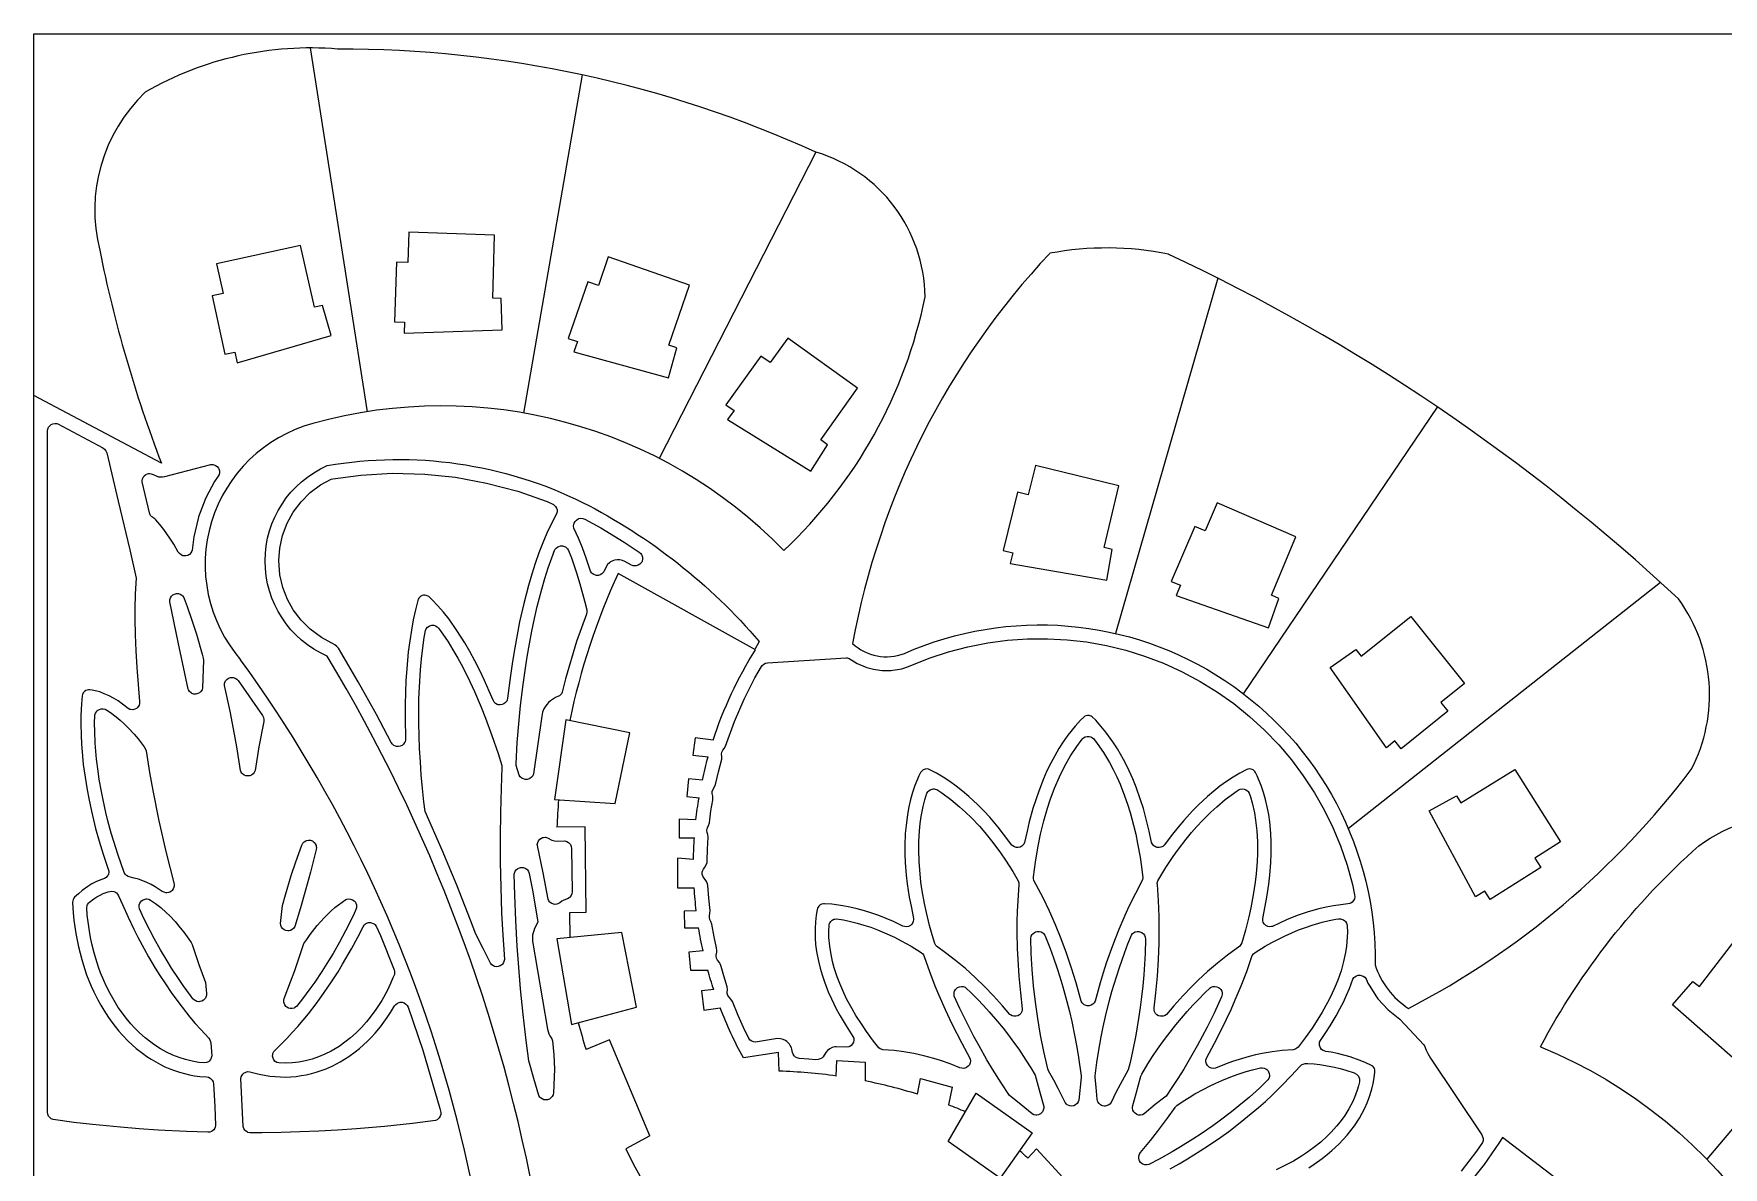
# Model space of a CAD drawing. Header units: inches. Extents: x 36 to 188, y -75 to 56.
# Drawn here: x 146.25 to 173.2, y -54.18 to -36.1 of the extents above; entities that cross this region are included whole.
import ezdxf

# ---------------------------------------------------------------- set-up
doc = ezdxf.new("R2010")
doc.units = ezdxf.units.IN
doc.layers.add('01_ORIGINAL_PLAN', color=7, linetype='Continuous', lineweight=20)
doc.layers.add('02_CONCEPT_CLOSED_AREAS', color=7, linetype='Continuous', lineweight=15)

# ---------------------------------------------------------------- blocks, each defined once
blk = doc.blocks.new('09_LOTUS')
at = {"layer": '01_ORIGINAL_PLAN'}
for p, q in [((36.248, 17.906), (36.248, 55.9)), ((36.248, 55.9), (71.442, 55.9))]:
    blk.add_line(p, q, dxfattribs=at)
for points in [[(40.658, 55.675), (41.569, 49.871)], [(45, 55.245), (44.06, 49.85)], [(48.726, 54.013), (46.225, 49.126)], [(55.143, 52), (53.51, 46.333)], [(38.284, 49.049), (36.248, 50.129)], [(55.552, 45.371), (58.647, 49.945)], [(62.206, 47.145), (57.223, 43.22)], [(47.087, 44.63), (46.802, 44.667), (46.766, 44.393), (47.006, 44.362)], [(46.916, 43.993), (46.696, 44.016), (46.666, 43.73), (46.862, 43.709)], [(45.044, 43.247), (44.595, 43.241)], [(44.807, 41.482), (44.799, 41.881), (45.061, 41.886), (45.044, 43.247)], [(46.813, 43.357), (46.546, 43.371), (46.546, 43.074), (46.789, 43.074)], [(46.775, 42.728), (46.519, 42.748), (46.519, 42.277), (46.786, 42.274)], [(66.604, 42.276), (62.941, 37.945)], [(46.818, 41.908), (46.625, 41.902), (46.633, 41.638), (46.856, 41.638)], [(46.926, 41.27), (46.702, 41.249), (46.728, 40.961), (47.002, 40.962)], [(47.096, 40.651), (46.9, 40.63)], [(46.9, 40.63), (46.939, 40.324), (47.2, 40.358)], [(46.075, 38.317), (45.433, 39.849), (45.059, 39.693)], [(49.053, 39.272), (49.062, 39.519), (49.515, 39.492), (49.513, 39.194)], [(50.35, 38.981), (50.396, 39.232), (50.902, 39.093), (50.842, 38.811)], [(51.286, 38.996), (52.178, 38.364), (51.665, 37.64), (50.837, 38.227), (51.286, 38.996)], [(46.075, 38.317), (45.692, 38.109)], [(52.249, 38.111), (52.108, 37.96)], [(52.249, 38.111), (52.668, 37.654), (52.525, 37.523)]]:
    blk.add_lwpolyline(points, dxfattribs=at)
for points in [[(43.572, 51.68), (43.598, 52.69), (42.23, 52.734), (42.214, 52.252), (42.035, 52.258), (42.004, 51.303), (42.163, 51.298), (42.158, 51.123), (43.721, 51.177), (43.704, 51.675)], [(40.725, 51.537), (40.502, 52.523), (39.164, 52.23), (39.268, 51.758), (39.093, 51.72), (39.298, 50.787), (39.453, 50.821), (39.491, 50.65), (40.993, 51.087), (40.853, 51.565)], [(46.381, 50.933), (46.709, 51.889), (45.415, 52.34), (45.257, 51.885), (45.088, 51.944), (44.773, 51.041), (44.923, 50.989), (44.866, 50.824), (46.374, 50.409), (46.506, 50.889)], [(48.804, 49.422), (49.389, 50.246), (48.277, 51.045), (47.995, 50.654), (47.85, 50.758), (47.292, 49.982), (47.421, 49.889), (47.319, 49.747), (48.648, 48.921), (48.911, 49.345)], [(53.327, 47.704), (53.561, 48.687), (52.231, 49.012), (52.116, 48.544), (51.942, 48.586), (51.715, 47.658), (51.87, 47.62), (51.829, 47.45), (53.37, 47.181), (53.455, 47.672)], [(55.995, 46.944), (56.387, 47.876), (55.128, 48.415), (54.938, 47.972), (54.774, 48.042), (54.397, 47.164), (54.544, 47.101), (54.475, 46.94), (55.951, 46.422), (56.116, 46.892)], [(57.426, 45.973), (58.218, 46.601), (59.075, 45.534), (58.699, 45.232), (58.811, 45.092), (58.066, 44.493), (57.966, 44.618), (57.83, 44.508), (56.934, 45.791), (57.343, 46.076)], [(45.757, 44.748), (44.738, 44.957), (44.556, 43.684), (45.524, 43.622)], [(59.019, 43.63), (59.878, 44.165), (60.608, 43.006), (60.2, 42.749), (60.296, 42.598), (59.487, 42.088), (59.402, 42.222), (59.254, 42.129), (58.511, 43.505), (58.949, 43.742)], [(45.629, 41.562), (44.593, 41.461), (44.828, 40.095), (45.865, 40.369)], [(62.827, 40.702), (63.445, 41.502), (64.534, 40.672), (64.241, 40.288), (64.384, 40.18), (63.804, 39.42), (63.677, 39.516), (63.571, 39.377), (62.394, 40.407), (62.722, 40.782)]]:
    blk.add_lwpolyline(points, close=True, dxfattribs=at)
for points in [[(44.283, 37.084, 0.090917), (40.931, 45.968, -0.652582), (40.931, 49.011, -0.158741), (45.004, 48.425, -0.098355), (47.824, 46.203), (47.755, 46.078)], [(47.087, 44.63, -0.062406), (47.763, 46.073), (45.572, 47.29, 0.058367), (44.801, 44.944, 0.058367)], [(50.14, 46.014, -0.546754), (57.65, 41.045, 0.171391), (58.184, 40.351, 0.171391)], [(46.916, 43.993, -0.01479), (47.006, 44.362, -0.01479)], [(44.621, 43.68, 0.010358), (44.595, 43.241)], [(46.813, 43.357, -0.013879), (46.862, 43.709)], [(60.29, 39.74, -0.089338), (62.813, 42.944, -0.322066), (66.051, 42.944, -0.030946), (69.111, 38.833, -0.044664), (70.78, 33.554, -0.301674), (68.967, 31.144, -0.082145), (65.591, 31.078)], [(46.775, 42.728, -0.013523), (46.789, 43.074, -0.013523)], [(46.818, 41.908, -0.014342), (46.786, 42.274)], [(46.926, 41.27, -0.014645), (46.856, 41.638)], [(47.096, 40.651, -0.012679), (47.002, 40.962)], [(48.142, 39.35), (48.13, 39.649), (47.57, 39.561, -0.034306), (47.2, 40.358, -0.034306)], [(44.936, 40.124, 0.010564), (45.059, 39.693, 0.010564)], [(60.29, 39.74, -0.300089), (65.18, 32.538)], [(59.849, 35.488, 0.057164), (61.253, 37.088), (59.681, 38.289, -0.064319), (58.632, 37.014, -0.064319)], [(45.692, 38.109, 0.060935), (47.109, 35.956, -0.206423), (49.375, 35.99)]]:
    blk.add_lwpolyline(points, format="xyb", dxfattribs=at)
for centre, radius, start, end in [((40.658, 50.423), 5.252, 85.2142, 120.0956), ((41.139, 37.317), 18.339, 65.5622, 90.1344), ((39.813, 53.089), 2.593, 133.6015, 194.2753), ((48.026, 51.672), 2.444, 0.7167, 73.3418), ((57.911, 56.571), 21.019, 191.3089, 200.9684), ((61.436, 43.951), 12.326, 136.7478, 169.6154), ((53.373, 47.535), 4.948, 78.6004, 100.6499), ((40.939, 23.771), 31.601, 47.0054, 64.8874), ((43.034, 53.196), 7.583, 313.0815, 348.6437), ((42.751, 42.34), 7.624, 44.2289, 105.6047), ((41.312, 47.434), 2.33, 105.2161, 220.7715), ((60.387, 45.356), 2.599, 332.6099, 36.0186), ((49.852, 46.755), 0.794, 227.0981, 291.2465), ((22.064, 33.195), 21.619, 354.0583, 36.0319), ((51.961, 52.291), 13.465, 297.5281, 322.8549), ((47.898, 31.093), 8.26, 81.9573, 88.3074), ((47.898, 31.093), 8.26, 72.7279, 78.7214), ((47.898, 31.093), 8.26, 67.0855, 69.118), ((48.363, 33.974), 5.47, 46.7825, 48.644)]:
    blk.add_arc(centre, radius, start, end, dxfattribs=at)
at = {"layer": '02_CONCEPT_CLOSED_AREAS'}
for points in [[(36.469, 49.579), (36.472, 49.594), (36.483, 49.623), (36.502, 49.647), (36.526, 49.667), (36.554, 49.679), (36.585, 49.684), (36.615, 49.681), (36.63, 49.676), (37.35, 49.295), (37.378, 49.275), (37.398, 49.249), (37.411, 49.217), (37.596, 48.446), (37.778, 47.666), (37.88, 47.213), (37.868, 46.967), (37.862, 46.728), (37.861, 46.563), (37.865, 46.313), (37.875, 46.055), (37.89, 45.791), (37.911, 45.521), (37.937, 45.249), (37.936, 45.217), (37.927, 45.187), (37.919, 45.173), (37.899, 45.148), (37.887, 45.138), (37.859, 45.124), (37.828, 45.117), (37.796, 45.118), (37.781, 45.122), (37.753, 45.136), (37.665, 45.204), (37.592, 45.256), (37.52, 45.301), (37.449, 45.339), (37.373, 45.372), (37.299, 45.399), (37.255, 45.412), (37.18, 45.428), (37.144, 45.434), (37.12, 45.434), (37.097, 45.43), (37.077, 45.421), (37.058, 45.408), (37.038, 45.386), (37.025, 45.36), (37.02, 45.336), (37.01, 45.211), (37.001, 45.023), (36.999, 44.896), (37.002, 44.703), (37.009, 44.571), (37.024, 44.373), (37.038, 44.24), (37.065, 44.038), (37.098, 43.836), (37.124, 43.699), (37.167, 43.496), (37.2, 43.358), (37.235, 43.221), (37.292, 43.017), (37.356, 42.812), (37.437, 42.572), (37.444, 42.541), (37.444, 42.525), (37.438, 42.494), (37.432, 42.479), (37.424, 42.465), (37.402, 42.441), (37.375, 42.424), (37.303, 42.398), (37.236, 42.37), (37.173, 42.337), (37.108, 42.298), (37.019, 42.233), (36.959, 42.181), (36.898, 42.123), (36.887, 42.109), (36.876, 42.09), (36.869, 42.067), (36.867, 42.039), (36.878, 41.873), (36.889, 41.761), (36.919, 41.544), (36.96, 41.334), (37.012, 41.131), (37.057, 40.986), (37.091, 40.889), (37.164, 40.705), (37.205, 40.616), (37.269, 40.488), (37.316, 40.403), (37.364, 40.323), (37.439, 40.208), (37.493, 40.132), (37.548, 40.06), (37.605, 39.99), (37.664, 39.924), (37.754, 39.83), (37.818, 39.769), (37.883, 39.713), (37.982, 39.635), (38.051, 39.585), (38.122, 39.539), (38.194, 39.496), (38.267, 39.457), (38.341, 39.421), (38.417, 39.388), (38.495, 39.358), (38.573, 39.332), (38.653, 39.31), (38.733, 39.292), (38.814, 39.277), (38.896, 39.266), (39.002, 39.258), (39.034, 39.253), (39.062, 39.239), (39.075, 39.229), (39.096, 39.205), (39.11, 39.177), (39.116, 39.146), (39.136, 38.788), (39.148, 38.484), (39.142, 38.454), (39.136, 38.44), (39.12, 38.415), (39.097, 38.395), (39.084, 38.387), (39.056, 38.377), (39.026, 38.374), (38.682, 38.385), (38.23, 38.409), (37.93, 38.43), (37.631, 38.454), (37.183, 38.499), (36.886, 38.533), (36.556, 38.577), (36.527, 38.59), (36.502, 38.609), (36.484, 38.633), (36.472, 38.662), (36.468, 38.693)], [(37.976, 48.751), (37.977, 48.782), (37.98, 48.797), (37.992, 48.825), (38.001, 48.838), (38.011, 48.849), (38.035, 48.868), (38.063, 48.88), (38.078, 48.883), (38.093, 48.884), (38.123, 48.881), (38.152, 48.87), (38.199, 48.846), (38.238, 48.834), (38.261, 48.831), (38.299, 48.83), (38.339, 48.837), (39.075, 49.028), (39.106, 49.028), (39.136, 49.02), (39.149, 49.014), (39.174, 48.995), (39.193, 48.971), (39.2, 48.958), (39.209, 48.928), (39.21, 48.897), (39.203, 48.867), (39.188, 48.84), (39.132, 48.757), (38.994, 48.497), (38.983, 48.472), (38.878, 48.193), (38.869, 48.166), (38.801, 47.877), (38.775, 47.661), (38.77, 47.646), (38.755, 47.618), (38.732, 47.595), (38.719, 47.586), (38.705, 47.579), (38.674, 47.571), (38.642, 47.571), (38.626, 47.574), (38.597, 47.587), (38.572, 47.607), (38.553, 47.632), (38.482, 47.756), (38.421, 47.854), (38.325, 47.992), (38.261, 48.074), (38.195, 48.148), (38.178, 48.163), (38.132, 48.192), (38.111, 48.214), (38.103, 48.227), (38.093, 48.256)], [(42.177, 44.636), (42.171, 44.606), (42.164, 44.592), (42.147, 44.567), (42.124, 44.547), (42.096, 44.534), (42.066, 44.528), (42.035, 44.53), (42.02, 44.533), (41.993, 44.547), (41.969, 44.566), (41.952, 44.591), (41.716, 45.038), (41.426, 45.56), (41.109, 46.097), (41.083, 46.127), (41.051, 46.153), (40.84, 46.266), (40.658, 46.399), (40.512, 46.545), (40.388, 46.709), (40.297, 46.874), (40.222, 47.067), (40.176, 47.27), (40.159, 47.498), (40.173, 47.692), (40.217, 47.896), (40.29, 48.09), (40.388, 48.27), (40.512, 48.434), (40.658, 48.58), (40.825, 48.704), (40.993, 48.794), (41.02, 48.801), (41.467, 48.86), (41.972, 48.888), (42.486, 48.875), (42.977, 48.824), (43.473, 48.733), (43.969, 48.601), (44.437, 48.436), (44.541, 48.389), (44.553, 48.38), (44.574, 48.359), (44.589, 48.333), (44.597, 48.303), (44.598, 48.273), (44.595, 48.258), (44.584, 48.23), (44.502, 48.076), (44.434, 47.931), (44.369, 47.777), (44.307, 47.617), (44.248, 47.45), (44.193, 47.277), (44.14, 47.096), (44.066, 46.813), (44, 46.516), (43.959, 46.311), (43.921, 46.101), (43.885, 45.883), (43.853, 45.663), (43.808, 45.299), (43.8, 45.269), (43.794, 45.254), (43.775, 45.229), (43.75, 45.21), (43.721, 45.197), (43.69, 45.193), (43.658, 45.196), (43.643, 45.201), (43.616, 45.217), (43.594, 45.239), (43.578, 45.267), (43.515, 45.414), (43.441, 45.581), (43.364, 45.742), (43.287, 45.895), (43.206, 46.044), (43.126, 46.183), (43, 46.382), (42.873, 46.561), (42.786, 46.672), (42.696, 46.775), (42.605, 46.87), (42.552, 46.92), (42.527, 46.935), (42.506, 46.941), (42.486, 46.944), (42.464, 46.942), (42.444, 46.936), (42.424, 46.927), (42.408, 46.914), (42.394, 46.897), (42.383, 46.879), (42.377, 46.86), (42.339, 46.711), (42.303, 46.55), (42.273, 46.386), (42.246, 46.216), (42.224, 46.041), (42.198, 45.77), (42.185, 45.584), (42.177, 45.393), (42.172, 45.197), (42.171, 44.999)], [(44.867, 48.015), (44.861, 48.046), (44.864, 48.078), (44.869, 48.093), (44.884, 48.12), (44.905, 48.143), (44.932, 48.16), (44.947, 48.165), (44.978, 48.171), (45.009, 48.167), (45.038, 48.156), (45.295, 48.017), (45.667, 47.792), (45.909, 47.629), (45.933, 47.607), (45.942, 47.595), (45.95, 47.581), (45.96, 47.551), (45.961, 47.519), (45.954, 47.488), (45.948, 47.473), (45.94, 47.46), (45.918, 47.436), (45.891, 47.42), (45.861, 47.411), (45.829, 47.41), (45.813, 47.413), (45.784, 47.424), (45.679, 47.482), (45.639, 47.499), (45.6, 47.508), (45.575, 47.51), (45.554, 47.509), (45.511, 47.501), (45.488, 47.493), (45.452, 47.474), (45.435, 47.462), (45.404, 47.432), (45.38, 47.396), (45.343, 47.317), (45.335, 47.304), (45.313, 47.282), (45.286, 47.267), (45.257, 47.259), (45.226, 47.259), (45.211, 47.261), (45.182, 47.272), (45.158, 47.29), (45.147, 47.302), (45.131, 47.328), (45.061, 47.535), (45.001, 47.697), (44.938, 47.853)], [(44.22, 44.091), (44.208, 44.062), (44.189, 44.038), (44.164, 44.019), (44.15, 44.012), (44.121, 44.004), (44.09, 44.004), (44.06, 44.011), (44.046, 44.018), (44.033, 44.026), (44.01, 44.048), (43.994, 44.074), (43.947, 44.227), (43.942, 44.255), (43.963, 44.591), (43.993, 44.948), (44.016, 45.181), (44.056, 45.521), (44.087, 45.741), (44.12, 45.958), (44.156, 46.167), (44.194, 46.371), (44.236, 46.569), (44.28, 46.761), (44.352, 47.038), (44.403, 47.212), (44.457, 47.38), (44.514, 47.542), (44.564, 47.671), (44.583, 47.696), (44.608, 47.716), (44.623, 47.723), (44.653, 47.731), (44.685, 47.731), (44.701, 47.728), (44.73, 47.716), (44.755, 47.696), (44.765, 47.684), (44.781, 47.657), (44.825, 47.541), (44.908, 47.298), (44.961, 47.125), (45.035, 46.854), (45.07, 46.711), (45.073, 46.677), (45.066, 46.643), (44.907, 46.202), (44.731, 45.609), (44.68, 45.396), (44.666, 45.369), (44.657, 45.358), (44.635, 45.338), (44.622, 45.331), (44.571, 45.309), (44.538, 45.292), (44.491, 45.258), (44.463, 45.233), (44.432, 45.199), (44.406, 45.162), (44.388, 45.128), (44.367, 45.075), (44.352, 45.012)], [(38.416, 46.84), (38.418, 46.871), (38.427, 46.9), (38.444, 46.927), (38.467, 46.948), (38.48, 46.956), (38.494, 46.962), (38.525, 46.969), (38.556, 46.968), (38.586, 46.959), (38.612, 46.943), (38.623, 46.932), (38.642, 46.907), (38.648, 46.892), (38.697, 46.761), (38.772, 46.547), (38.844, 46.321), (38.936, 46.005), (38.953, 45.941), (38.957, 45.905), (38.941, 45.467), (38.932, 45.436), (38.915, 45.409), (38.892, 45.387), (38.864, 45.373), (38.833, 45.366), (38.817, 45.365), (38.801, 45.367), (38.771, 45.377), (38.757, 45.385), (38.733, 45.405), (38.715, 45.432), (38.709, 45.446), (38.554, 46.196)], [(42.496, 46.38), (42.509, 46.408), (42.529, 46.432), (42.554, 46.45), (42.568, 46.456), (42.599, 46.463), (42.63, 46.463), (42.659, 46.454), (42.686, 46.438), (42.707, 46.416), (42.738, 46.374), (42.857, 46.199), (42.936, 46.072), (43.014, 45.937), (43.092, 45.793), (43.204, 45.568), (43.278, 45.407), (43.385, 45.157), (43.455, 44.981), (43.557, 44.706), (43.655, 44.42), (43.716, 44.227), (43.718, 44.199), (43.703, 43.86), (43.692, 43.474), (43.688, 43.082), (43.69, 42.685), (43.699, 42.283), (43.713, 41.877), (43.727, 41.604), (43.756, 41.129), (43.75, 41.098), (43.744, 41.083), (43.727, 41.057), (43.716, 41.046), (43.69, 41.028), (43.66, 41.018), (43.628, 41.016), (43.597, 41.022), (43.583, 41.028), (43.557, 41.046), (43.536, 41.07), (43.417, 41.309), (43.299, 41.535), (43.216, 41.759), (42.997, 42.318), (42.766, 42.873), (42.49, 43.495), (42.471, 43.644), (42.449, 43.861), (42.431, 44.076), (42.416, 44.287), (42.404, 44.495), (42.396, 44.7), (42.392, 44.9), (42.391, 45.097), (42.394, 45.29), (42.4, 45.478), (42.417, 45.754), (42.433, 45.929), (42.453, 46.101), (42.476, 46.267)], [(46.937, 42.436), (46.928, 42.45), (46.917, 42.479), (46.914, 42.495), (46.915, 42.526), (46.919, 42.542), (46.932, 42.571), (46.957, 42.605), (46.978, 42.642), (46.99, 42.679), (46.994, 42.703), (46.999, 42.894), (47.008, 43.083), (47.003, 43.124), (46.992, 43.159), (46.989, 43.19), (46.993, 43.22), (46.998, 43.234), (47.014, 43.267), (47.028, 43.309), (47.053, 43.504), (47.08, 43.675), (47.082, 43.716), (47.08, 43.737), (47.073, 43.777), (47.072, 43.809), (47.08, 43.839), (47.118, 43.905), (47.131, 43.946), (47.172, 44.125), (47.224, 44.326), (47.226, 44.37), (47.223, 44.406), (47.228, 44.439), (47.241, 44.469), (47.264, 44.499), (47.286, 44.536), (47.428, 44.929), (47.581, 45.283), (47.755, 45.627), (47.861, 45.807), (47.871, 45.82), (47.895, 45.843), (47.924, 45.859), (47.957, 45.865), (49.212, 45.945), (49.228, 45.943), (49.258, 45.932), (49.383, 45.856), (49.41, 45.842), (49.512, 45.8), (49.541, 45.79), (49.647, 45.762), (49.677, 45.756), (49.786, 45.743), (49.816, 45.742), (49.927, 45.744), (49.957, 45.746), (50.067, 45.764), (50.097, 45.771), (50.205, 45.804), (50.535, 45.937), (50.843, 46.039), (51.154, 46.121), (51.468, 46.183), (51.785, 46.225), (52.102, 46.247), (52.42, 46.249), (52.737, 46.232), (53.045, 46.197), (53.366, 46.139), (53.675, 46.064), (53.973, 45.971), (54.272, 45.858), (54.572, 45.721), (54.858, 45.569), (55.135, 45.397), (55.396, 45.213), (55.648, 45.01), (55.885, 44.792), (56.112, 44.556), (56.314, 44.318), (56.504, 44.063), (56.682, 43.791), (56.835, 43.521), (56.975, 43.236), (57.097, 42.942), (57.203, 42.634), (57.288, 42.326), (57.322, 42.161), (57.325, 42.13), (57.319, 42.1), (57.306, 42.072), (57.286, 42.048), (57.26, 42.03), (57.246, 42.024), (57.216, 42.017), (57.103, 42.005), (56.986, 41.988), (56.87, 41.966), (56.754, 41.939), (56.58, 41.89), (56.407, 41.831), (56.235, 41.762), (56.014, 41.659), (55.999, 41.655), (55.967, 41.653), (55.936, 41.659), (55.907, 41.674), (55.884, 41.695), (55.866, 41.722), (55.857, 41.752), (55.856, 41.784), (55.897, 41.98), (55.924, 42.125), (55.955, 42.335), (55.972, 42.476), (55.988, 42.679), (55.993, 42.815), (55.993, 43.01), (55.987, 43.14), (55.97, 43.326), (55.953, 43.447), (55.93, 43.567), (55.903, 43.682), (55.871, 43.797), (55.833, 43.906), (55.792, 44.008), (55.769, 44.06), (55.744, 44.112), (55.731, 44.132), (55.715, 44.148), (55.703, 44.156), (55.67, 44.17), (55.641, 44.172), (55.618, 44.169), (55.604, 44.165), (55.489, 44.103), (55.383, 44.04), (55.279, 43.971), (55.175, 43.896), (55.074, 43.817), (54.975, 43.733), (54.831, 43.599), (54.735, 43.502), (54.598, 43.351), (54.506, 43.243), (54.418, 43.132), (54.285, 42.954), (54.261, 42.934), (54.233, 42.921), (54.203, 42.916), (54.172, 42.919), (54.157, 42.923), (54.129, 42.937), (54.117, 42.947), (54.097, 42.97), (54.084, 42.998), (54.045, 43.178), (54.01, 43.326), (53.952, 43.54), (53.907, 43.681), (53.836, 43.882), (53.783, 44.014), (53.698, 44.201), (53.636, 44.323), (53.538, 44.494), (53.466, 44.605), (53.355, 44.758), (53.275, 44.856), (53.192, 44.948), (53.135, 45.004), (53.117, 45.015), (53.089, 45.023), (53.06, 45.024), (53.038, 45.02), (53.019, 45.012), (53, 44.999), (52.949, 44.948), (52.866, 44.855), (52.749, 44.71), (52.675, 44.605), (52.605, 44.495), (52.537, 44.38), (52.474, 44.262), (52.414, 44.14), (52.358, 44.013), (52.282, 43.818), (52.234, 43.68), (52.19, 43.541), (52.131, 43.327), (52.096, 43.178), (52.058, 42.998), (52.044, 42.97), (52.035, 42.958), (52.012, 42.937), (51.985, 42.923), (51.954, 42.916), (51.923, 42.918), (51.894, 42.927), (51.868, 42.943), (51.856, 42.954), (51.723, 43.132), (51.634, 43.244), (51.5, 43.401), (51.407, 43.501), (51.311, 43.598), (51.167, 43.732), (51.066, 43.818), (50.967, 43.896), (50.864, 43.97), (50.758, 44.04), (50.652, 44.103), (50.537, 44.165), (50.523, 44.169), (50.501, 44.172), (50.472, 44.17), (50.439, 44.156), (50.421, 44.143), (50.411, 44.132), (50.398, 44.112), (50.372, 44.06), (50.349, 44.008), (50.308, 43.906), (50.271, 43.797), (50.238, 43.682), (50.211, 43.567), (50.189, 43.447), (50.165, 43.267), (50.154, 43.139), (50.147, 42.948), (50.148, 42.814), (50.154, 42.68), (50.17, 42.477), (50.186, 42.336), (50.218, 42.125), (50.245, 41.98), (50.286, 41.784), (50.286, 41.768), (50.281, 41.737), (50.275, 41.722), (50.258, 41.695), (50.234, 41.674), (50.206, 41.659), (50.175, 41.653), (50.143, 41.655), (50.113, 41.665), (49.965, 41.736), (49.85, 41.785), (49.734, 41.831), (49.62, 41.871), (49.502, 41.908), (49.386, 41.94), (49.27, 41.966), (49.155, 41.988), (48.98, 42.012), (48.866, 42.021), (48.846, 42.021), (48.818, 42.014), (48.793, 42.001), (48.772, 41.981), (48.754, 41.95), (48.748, 41.931), (48.732, 41.836), (48.719, 41.73), (48.714, 41.627), (48.715, 41.474), (48.723, 41.368), (48.737, 41.259), (48.767, 41.102), (48.794, 40.992), (48.825, 40.884), (48.862, 40.776), (48.925, 40.616), (48.974, 40.505), (49.053, 40.344), (49.114, 40.234), (49.21, 40.073), (49.319, 39.904), (49.33, 39.874), (49.332, 39.843), (49.326, 39.812), (49.312, 39.784), (49.292, 39.76), (49.266, 39.743), (49.251, 39.737), (49.221, 39.731), (49.053, 39.738), (49.029, 39.736), (48.989, 39.726), (48.949, 39.708), (48.914, 39.681), (48.885, 39.649), (48.844, 39.58), (48.821, 39.559), (48.793, 39.544), (48.762, 39.534), (48.726, 39.532), (48.614, 39.543), (48.46, 39.554), (48.43, 39.56), (48.403, 39.574), (48.379, 39.594), (48.362, 39.619), (48.352, 39.648), (48.344, 39.701), (48.337, 39.721), (48.319, 39.761), (48.307, 39.779), (48.28, 39.809), (48.261, 39.825), (48.243, 39.837), (48.203, 39.856), (48.161, 39.866), (48.117, 39.868), (47.762, 39.814), (47.731, 39.817), (47.703, 39.828), (47.678, 39.846), (47.658, 39.869), (47.57, 40.047), (47.486, 40.238), (47.395, 40.46), (47.37, 40.497), (47.341, 40.528), (47.323, 40.556), (47.314, 40.588), (47.312, 40.605), (47.316, 40.654), (47.311, 40.697), (47.257, 40.87), (47.214, 41.021), (47.198, 41.062), (47.187, 41.081), (47.156, 41.121), (47.142, 41.151), (47.136, 41.183), (47.136, 41.2), (47.145, 41.25), (47.146, 41.272), (47.141, 41.316), (47.104, 41.494), (47.068, 41.696), (47.052, 41.738), (47.036, 41.767), (47.027, 41.799), (47.027, 41.833), (47.035, 41.868), (47.038, 41.911), (47.019, 42.11), (47.003, 42.311), (46.997, 42.338), (46.983, 42.373), (46.959, 42.41)], [(39.291, 45.501), (39.292, 45.532), (39.296, 45.548), (39.309, 45.576), (39.329, 45.601), (39.355, 45.619), (39.384, 45.63), (39.416, 45.632), (39.431, 45.631), (39.461, 45.621), (39.488, 45.604), (39.509, 45.581), (39.896, 45.022), (39.911, 44.993), (39.917, 44.962), (39.916, 44.93), (39.841, 44.523), (39.779, 44.145), (39.766, 44.117), (39.747, 44.093), (39.723, 44.074), (39.694, 44.063), (39.679, 44.06), (39.648, 44.06), (39.633, 44.063), (39.604, 44.074), (39.58, 44.093), (39.569, 44.104), (39.553, 44.131), (39.548, 44.145), (39.486, 44.522), (39.434, 44.811), (39.379, 45.094)], [(37.222, 45.029), (37.23, 45.059), (37.246, 45.085), (37.256, 45.097), (37.268, 45.107), (37.295, 45.122), (37.324, 45.13), (37.355, 45.13), (37.385, 45.123), (37.412, 45.109), (37.474, 45.07), (37.564, 45.004), (37.627, 44.952), (37.692, 44.892), (37.756, 44.829), (37.849, 44.726), (37.912, 44.65), (38.008, 44.524), (38.032, 44.485), (38.039, 44.458), (38.095, 44.115), (38.147, 43.826), (38.244, 43.341), (38.355, 42.855), (38.487, 42.332), (38.487, 42.301), (38.484, 42.286), (38.473, 42.257), (38.454, 42.233), (38.443, 42.222), (38.416, 42.206), (38.402, 42.201), (38.371, 42.196), (38.356, 42.197), (38.326, 42.204), (38.298, 42.218), (38.187, 42.291), (38.121, 42.327), (38.054, 42.36), (37.987, 42.388), (37.919, 42.412), (37.85, 42.431), (37.767, 42.448), (37.753, 42.454), (37.726, 42.47), (37.715, 42.481), (37.705, 42.493), (37.69, 42.521), (37.587, 42.814), (37.524, 43.012), (37.484, 43.146), (37.43, 43.344), (37.397, 43.478), (37.353, 43.676), (37.326, 43.809), (37.292, 44.005), (37.273, 44.136), (37.249, 44.329), (37.237, 44.457), (37.228, 44.585), (37.22, 44.772), (37.219, 44.896)], [(52.207, 42.393), (52.2, 42.421), (52.199, 42.45), (52.229, 42.685), (52.266, 42.911), (52.311, 43.129), (52.362, 43.341), (52.421, 43.545), (52.465, 43.678), (52.536, 43.866), (52.615, 44.048), (52.7, 44.22), (52.792, 44.381), (52.891, 44.531), (52.961, 44.625), (52.987, 44.656), (52.999, 44.666), (53.026, 44.681), (53.055, 44.689), (53.086, 44.689), (53.116, 44.681), (53.13, 44.674), (53.154, 44.656), (53.217, 44.577), (53.317, 44.432), (53.412, 44.274), (53.471, 44.164), (53.528, 44.046), (53.581, 43.927), (53.653, 43.742), (53.698, 43.612), (53.741, 43.478), (53.797, 43.273), (53.831, 43.129), (53.861, 42.984), (53.901, 42.763), (53.923, 42.609), (53.943, 42.436), (53.939, 42.407), (53.934, 42.393), (53.825, 42.186), (53.722, 41.976), (53.655, 41.831), (53.56, 41.61), (53.5, 41.46), (53.443, 41.308), (53.361, 41.074), (53.31, 40.917), (53.263, 40.758), (53.182, 40.467), (53.166, 40.44), (53.156, 40.428), (53.144, 40.418), (53.117, 40.402), (53.087, 40.393), (53.071, 40.392), (53.055, 40.393), (53.024, 40.402), (53.01, 40.409), (52.985, 40.428), (52.975, 40.44), (52.959, 40.467), (52.879, 40.757), (52.806, 40.995), (52.726, 41.231), (52.641, 41.46), (52.55, 41.685), (52.454, 41.904), (52.352, 42.117)], [(50.499, 43.784), (50.516, 43.811), (50.527, 43.822), (50.553, 43.84), (50.567, 43.846), (50.598, 43.852), (50.614, 43.853), (50.629, 43.851), (50.659, 43.841), (50.739, 43.789), (50.882, 43.684), (51.02, 43.569), (51.113, 43.484), (51.203, 43.395), (51.335, 43.256), (51.422, 43.155), (51.549, 42.998), (51.671, 42.833), (51.752, 42.716), (51.867, 42.537), (51.957, 42.385), (51.965, 42.356), (51.966, 42.327), (51.947, 42.069), (51.939, 41.902), (51.935, 41.734), (51.934, 41.562), (51.939, 41.304), (51.947, 41.129), (51.965, 40.866), (51.99, 40.601), (52.021, 40.344), (52.02, 40.329), (52.012, 40.299), (51.997, 40.272), (51.975, 40.25), (51.949, 40.234), (51.919, 40.225), (51.888, 40.225), (51.858, 40.232), (51.831, 40.247), (51.819, 40.256), (51.703, 40.392), (51.561, 40.55), (51.415, 40.702), (51.266, 40.846), (51.112, 40.985), (50.956, 41.116), (50.797, 41.24), (50.652, 41.345), (50.641, 41.357), (50.624, 41.384), (50.58, 41.527), (50.541, 41.672), (50.49, 41.883), (50.46, 42.024), (50.424, 42.229), (50.404, 42.365), (50.383, 42.562), (50.373, 42.694), (50.367, 42.881), (50.368, 43.007), (50.378, 43.184), (50.39, 43.299), (50.406, 43.414), (50.438, 43.574), (50.466, 43.681)], [(54.323, 40.256), (54.298, 40.238), (54.269, 40.227), (54.254, 40.225), (54.223, 40.225), (54.193, 40.234), (54.166, 40.25), (54.145, 40.272), (54.13, 40.299), (54.122, 40.329), (54.122, 40.36), (54.151, 40.601), (54.177, 40.866), (54.195, 41.13), (54.205, 41.389), (54.207, 41.563), (54.205, 41.818), (54.195, 42.07), (54.176, 42.327), (54.175, 42.342), (54.18, 42.371), (54.185, 42.385), (54.199, 42.411), (54.313, 42.598), (54.429, 42.774), (54.511, 42.889), (54.634, 43.051), (54.719, 43.155), (54.806, 43.254), (54.894, 43.35), (55.028, 43.484), (55.122, 43.569), (55.26, 43.684), (55.354, 43.755), (55.45, 43.821), (55.483, 43.841), (55.497, 43.847), (55.528, 43.853), (55.559, 43.85), (55.574, 43.846), (55.588, 43.84), (55.614, 43.822), (55.625, 43.811), (55.642, 43.784), (55.662, 43.728), (55.69, 43.629), (55.726, 43.469), (55.744, 43.356), (55.764, 43.184), (55.773, 43.007), (55.773, 42.821), (55.768, 42.692), (55.753, 42.499), (55.737, 42.364), (55.706, 42.161), (55.667, 41.954), (55.635, 41.812), (55.581, 41.6), (55.523, 41.399), (55.51, 41.37), (55.489, 41.345), (55.293, 41.2), (55.134, 41.074), (54.978, 40.939), (54.826, 40.8), (54.726, 40.701), (54.58, 40.549), (54.439, 40.392)], [(40.412, 41.656), (40.395, 41.63), (40.373, 41.609), (40.346, 41.595), (40.316, 41.588), (40.3, 41.587), (40.27, 41.592), (40.241, 41.604), (40.217, 41.623), (40.199, 41.648), (40.187, 41.676), (40.183, 41.707), (40.217, 41.995), (40.264, 42.165), (40.356, 42.469), (40.429, 42.691), (40.524, 42.957), (40.539, 42.985), (40.549, 42.998), (40.56, 43.008), (40.587, 43.025), (40.602, 43.031), (40.633, 43.036), (40.664, 43.033), (40.694, 43.022), (40.707, 43.013), (40.73, 42.992), (40.739, 42.979), (40.752, 42.95), (40.755, 42.935), (40.757, 42.919), (40.753, 42.888), (40.662, 42.524), (40.585, 42.238), (40.504, 41.954)], [(44.283, 42.951), (44.282, 42.967), (44.288, 42.999), (44.302, 43.027), (44.323, 43.051), (44.349, 43.069), (44.364, 43.075), (44.38, 43.079), (44.411, 43.081), (44.443, 43.074), (44.515, 43.036), (44.556, 43.025), (44.598, 43.021), (44.722, 43.022), (44.753, 43.014), (44.78, 42.999), (44.802, 42.977), (44.811, 42.964), (44.824, 42.935), (44.828, 42.904), (44.837, 42.212), (44.833, 42.181), (44.822, 42.152), (44.803, 42.127), (44.791, 42.116), (44.763, 42.1), (44.731, 42.09), (44.692, 42.073), (44.673, 42.061), (44.639, 42.033), (44.61, 42.018), (44.595, 42.014), (44.563, 42.011), (44.531, 42.017), (44.516, 42.023), (44.489, 42.041), (44.478, 42.052), (44.46, 42.079), (44.454, 42.094), (44.374, 42.515)], [(43.914, 42.494), (43.922, 42.524), (43.928, 42.538), (43.946, 42.563), (43.97, 42.583), (43.998, 42.596), (44.013, 42.6), (44.028, 42.601), (44.059, 42.599), (44.088, 42.588), (44.113, 42.571), (44.124, 42.56), (44.141, 42.534), (44.151, 42.505), (44.204, 42.237), (44.287, 41.764), (44.288, 41.733), (44.282, 41.703), (44.239, 41.626), (44.225, 41.591), (44.214, 41.555), (44.207, 41.518), (44.203, 41.48), (44.205, 41.421), (44.446, 40.019), (44.455, 39.982), (44.468, 39.946), (44.484, 39.912), (44.513, 39.863), (44.524, 39.834), (44.543, 39.611), (44.558, 39.384), (44.538, 39.004), (44.533, 38.973), (44.52, 38.946), (44.5, 38.922), (44.475, 38.904), (44.446, 38.893), (44.431, 38.89), (44.401, 38.891), (44.386, 38.894), (44.357, 38.906), (44.333, 38.925), (44.323, 38.937), (44.308, 38.963), (44.229, 39.234), (44.145, 39.515), (44.103, 39.84), (44.057, 40.251), (44.016, 40.661), (43.982, 41.071), (43.963, 41.344), (43.94, 41.751), (43.923, 42.155)], [(37.093, 41.959), (37.1, 41.991), (37.106, 42.006), (37.125, 42.033), (37.136, 42.044), (37.204, 42.097), (37.254, 42.13), (37.305, 42.158), (37.355, 42.182), (37.436, 42.211), (37.463, 42.218), (37.494, 42.221), (37.524, 42.216), (37.552, 42.204), (37.565, 42.195), (37.586, 42.174), (37.601, 42.147), (37.662, 42.006), (37.751, 41.809), (37.844, 41.616), (37.909, 41.488), (38.01, 41.3), (38.08, 41.176), (38.187, 40.995), (38.261, 40.877), (38.337, 40.759), (38.453, 40.589), (38.615, 40.369), (38.739, 40.213), (38.824, 40.111), (38.911, 40.012), (39.039, 39.874), (39.058, 39.848), (39.069, 39.817), (39.072, 39.801), (39.086, 39.594), (39.084, 39.578), (39.074, 39.548), (39.066, 39.535), (39.045, 39.511), (39.033, 39.501), (39.004, 39.487), (38.973, 39.481), (38.881, 39.49), (38.775, 39.508), (38.67, 39.533), (38.567, 39.566), (38.466, 39.606), (38.367, 39.653), (38.27, 39.707), (38.177, 39.766), (38.114, 39.811), (38.024, 39.882), (37.936, 39.96), (37.854, 40.042), (37.798, 40.103), (37.72, 40.196), (37.645, 40.296), (37.596, 40.367), (37.528, 40.476), (37.464, 40.589), (37.404, 40.709), (37.366, 40.794), (37.314, 40.92), (37.282, 41.009), (37.237, 41.145), (37.21, 41.24), (37.175, 41.382), (37.154, 41.48), (37.136, 41.581), (37.114, 41.733), (37.102, 41.838)], [(37.933, 41.941), (37.928, 41.972), (37.93, 42.003), (37.94, 42.032), (37.948, 42.045), (37.969, 42.068), (37.994, 42.085), (38.024, 42.095), (38.039, 42.097), (38.054, 42.097), (38.085, 42.092), (38.112, 42.078), (38.191, 42.024), (38.275, 41.959), (38.36, 41.883), (38.419, 41.826), (38.503, 41.735), (38.586, 41.638), (38.643, 41.565), (38.724, 41.453), (38.76, 41.4), (38.774, 41.371), (38.883, 41.05), (38.985, 40.765), (39.003, 40.59), (39.002, 40.559), (38.998, 40.544), (38.986, 40.515), (38.966, 40.491), (38.954, 40.481), (38.927, 40.467), (38.897, 40.459), (38.882, 40.458), (38.851, 40.463), (38.822, 40.475), (38.81, 40.484), (38.788, 40.506), (38.75, 40.555), (38.633, 40.716), (38.557, 40.826), (38.447, 40.994), (38.375, 41.11), (38.27, 41.287), (38.17, 41.466), (38.104, 41.59), (38.01, 41.777)], [(40.44, 40.381), (40.415, 40.363), (40.401, 40.356), (40.371, 40.349), (40.34, 40.349), (40.311, 40.357), (40.284, 40.373), (40.272, 40.383), (40.253, 40.407), (40.241, 40.436), (40.238, 40.451), (40.238, 40.481), (40.245, 40.511), (40.345, 40.776), (40.411, 40.957), (40.559, 41.386), (40.602, 41.452), (40.656, 41.528), (40.769, 41.672), (40.881, 41.798), (40.995, 41.909), (41.052, 41.959), (41.109, 42.005), (41.166, 42.046), (41.228, 42.086), (41.242, 42.092), (41.273, 42.097), (41.303, 42.095), (41.332, 42.085), (41.358, 42.068), (41.379, 42.045), (41.386, 42.032), (41.397, 42.003), (41.399, 41.972), (41.397, 41.956), (41.388, 41.927), (41.347, 41.84), (41.222, 41.589), (41.124, 41.406), (41.022, 41.227), (40.952, 41.109), (40.844, 40.938), (40.732, 40.771), (40.654, 40.661), (40.537, 40.503)], [(40.157, 39.48), (40.128, 39.489), (40.101, 39.506), (40.08, 39.529), (40.066, 39.557), (40.059, 39.587), (40.06, 39.618), (40.064, 39.633), (40.077, 39.662), (40.097, 39.686), (40.195, 39.78), (40.284, 39.87), (40.373, 39.964), (40.46, 40.061), (40.629, 40.264), (40.752, 40.423), (40.834, 40.533), (40.99, 40.76), (41.102, 40.934), (41.176, 41.055), (41.317, 41.3), (41.417, 41.487), (41.502, 41.654), (41.519, 41.681), (41.543, 41.701), (41.557, 41.709), (41.588, 41.719), (41.619, 41.721), (41.635, 41.718), (41.665, 41.707), (41.679, 41.699), (41.691, 41.689), (41.711, 41.664), (41.781, 41.512), (41.996, 40.966), (42.004, 40.937), (42.005, 40.921), (42.001, 40.891), (41.979, 40.836), (41.942, 40.75), (41.884, 40.63), (41.799, 40.476), (41.707, 40.332), (41.633, 40.23), (41.556, 40.134), (41.475, 40.044), (41.389, 39.959), (41.302, 39.881), (41.211, 39.81), (41.118, 39.745), (41.057, 39.707), (40.993, 39.67), (40.892, 39.62), (40.791, 39.578), (40.689, 39.543), (40.584, 39.515), (40.478, 39.495), (40.371, 39.482), (40.262, 39.476)], [(48.937, 41.68), (48.946, 41.71), (48.954, 41.724), (48.963, 41.736), (48.985, 41.757), (49.013, 41.772), (49.028, 41.777), (49.058, 41.78), (49.17, 41.762), (49.278, 41.739), (49.386, 41.712), (49.494, 41.681), (49.602, 41.645), (49.712, 41.604), (49.82, 41.559), (49.98, 41.486), (50.088, 41.431), (50.246, 41.342), (50.406, 41.244), (50.434, 41.22), (50.443, 41.208), (50.457, 41.179), (50.54, 40.941), (50.627, 40.713), (50.69, 40.561), (50.79, 40.332), (50.898, 40.103), (50.975, 39.949), (51.054, 39.797), (51.185, 39.558), (51.19, 39.543), (51.193, 39.512), (51.189, 39.481), (51.176, 39.452), (51.157, 39.427), (51.132, 39.408), (51.118, 39.402), (51.087, 39.394), (51.056, 39.395), (51.026, 39.403), (50.868, 39.466), (50.714, 39.521), (50.607, 39.554), (50.451, 39.596), (50.291, 39.632), (50.132, 39.659), (49.974, 39.678), (49.796, 39.691), (49.782, 39.694), (49.755, 39.706), (49.731, 39.724), (49.646, 39.83), (49.534, 39.983), (49.463, 40.087), (49.366, 40.239), (49.304, 40.344), (49.223, 40.495), (49.172, 40.599), (49.107, 40.749), (49.068, 40.852), (49.02, 41), (48.993, 41.101), (48.963, 41.244), (48.948, 41.343), (48.935, 41.482), (48.933, 41.578)], [(52.156, 41.473), (52.164, 41.504), (52.179, 41.531), (52.19, 41.543), (52.214, 41.563), (52.229, 41.57), (52.259, 41.578), (52.291, 41.579), (52.321, 41.57), (52.349, 41.555), (52.361, 41.544), (52.38, 41.519), (52.465, 41.306), (52.519, 41.156), (52.571, 41.006), (52.621, 40.852), (52.668, 40.696), (52.733, 40.459), (52.774, 40.3), (52.811, 40.14), (52.861, 39.896), (52.891, 39.732), (52.918, 39.569), (52.958, 39.276), (52.958, 39.249), (52.924, 38.888), (52.913, 38.858), (52.895, 38.832), (52.872, 38.812), (52.843, 38.798), (52.812, 38.793), (52.781, 38.795), (52.765, 38.799), (52.737, 38.814), (52.725, 38.824), (52.705, 38.848), (52.593, 39.075), (52.525, 39.204), (52.439, 39.357), (52.427, 39.388), (52.364, 39.663), (52.312, 39.926), (52.267, 40.188), (52.23, 40.45), (52.2, 40.711), (52.177, 40.97), (52.162, 41.227)], [(53.183, 39.276), (53.211, 39.487), (53.237, 39.652), (53.28, 39.896), (53.313, 40.059), (53.349, 40.221), (53.408, 40.459), (53.451, 40.618), (53.521, 40.852), (53.57, 41.006), (53.649, 41.231), (53.706, 41.381), (53.762, 41.519), (53.781, 41.544), (53.793, 41.555), (53.82, 41.57), (53.851, 41.579), (53.882, 41.578), (53.898, 41.575), (53.927, 41.563), (53.952, 41.543), (53.971, 41.518), (53.982, 41.489), (53.986, 41.457), (53.979, 41.227), (53.97, 41.056), (53.958, 40.884), (53.942, 40.712), (53.923, 40.538), (53.9, 40.364), (53.875, 40.189), (53.83, 39.926), (53.778, 39.663), (53.739, 39.488), (53.71, 39.372), (53.582, 39.139), (53.515, 39.008), (53.437, 38.848), (53.416, 38.824), (53.39, 38.806), (53.376, 38.799), (53.345, 38.793), (53.329, 38.793), (53.298, 38.798), (53.284, 38.804), (53.27, 38.812), (53.246, 38.832), (53.228, 38.858), (53.222, 38.873), (53.216, 38.904), (53.2, 39.093), (53.183, 39.249)], [(55.101, 39.398), (55.07, 39.393), (55.039, 39.397), (55.01, 39.408), (54.996, 39.417), (54.974, 39.439), (54.958, 39.466), (54.949, 39.496), (54.949, 39.527), (54.957, 39.558), (55.087, 39.796), (55.167, 39.95), (55.28, 40.178), (55.352, 40.332), (55.419, 40.485), (55.514, 40.713), (55.602, 40.942), (55.684, 41.179), (55.69, 41.194), (55.708, 41.22), (55.736, 41.244), (55.894, 41.342), (56, 41.402), (56.107, 41.458), (56.214, 41.511), (56.321, 41.559), (56.429, 41.604), (56.537, 41.644), (56.647, 41.681), (56.807, 41.726), (56.917, 41.751), (57.025, 41.772), (57.068, 41.778), (57.099, 41.779), (57.114, 41.777), (57.143, 41.766), (57.168, 41.748), (57.179, 41.736), (57.195, 41.71), (57.204, 41.68), (57.206, 41.665), (57.209, 41.574), (57.206, 41.485), (57.194, 41.343), (57.179, 41.244), (57.148, 41.098), (57.106, 40.95), (57.055, 40.802), (57.013, 40.699), (56.945, 40.548), (56.892, 40.444), (56.807, 40.291), (56.712, 40.138), (56.643, 40.034), (56.534, 39.881), (56.42, 39.735), (56.399, 39.714), (56.387, 39.706), (56.374, 39.699), (56.345, 39.691), (56.167, 39.678), (56.008, 39.659), (55.85, 39.631), (55.744, 39.609), (55.64, 39.583), (55.533, 39.554), (55.376, 39.504), (55.272, 39.466)], [(39.553, 39.23), (39.559, 39.26), (39.572, 39.288), (39.582, 39.3), (39.605, 39.321), (39.618, 39.329), (39.632, 39.335), (39.662, 39.342), (39.693, 39.34), (39.844, 39.301), (39.929, 39.284), (40.015, 39.271), (40.099, 39.262), (40.183, 39.257), (40.267, 39.256), (40.351, 39.26), (40.433, 39.267), (40.515, 39.278), (40.596, 39.292), (40.677, 39.311), (40.755, 39.333), (40.834, 39.359), (40.911, 39.388), (41.021, 39.437), (41.134, 39.497), (41.205, 39.539), (41.274, 39.584), (41.378, 39.66), (41.444, 39.713), (41.509, 39.77), (41.572, 39.83), (41.634, 39.892), (41.694, 39.957), (41.779, 40.059), (41.835, 40.132), (41.888, 40.207), (41.939, 40.284), (42.003, 40.39), (42.023, 40.415), (42.049, 40.434), (42.079, 40.446), (42.095, 40.449), (42.127, 40.448), (42.157, 40.438), (42.185, 40.421), (42.206, 40.397), (42.22, 40.368), (42.456, 39.682), (42.729, 38.753), (42.743, 38.691), (42.742, 38.66), (42.734, 38.63), (42.718, 38.604), (42.708, 38.592), (42.683, 38.573), (42.655, 38.562), (42.292, 38.515), (41.846, 38.468), (41.396, 38.43), (41.096, 38.409), (40.795, 38.392), (40.494, 38.38), (40.193, 38.371), (39.89, 38.366), (39.695, 38.366), (39.665, 38.373), (39.651, 38.38), (39.627, 38.398), (39.616, 38.41), (39.6, 38.436), (39.591, 38.465)], [(50.936, 40.548), (50.931, 40.579), (50.934, 40.61), (50.939, 40.625), (50.954, 40.652), (50.964, 40.664), (50.988, 40.684), (51.017, 40.697), (51.048, 40.701), (51.079, 40.698), (51.108, 40.687), (51.121, 40.679), (51.211, 40.594), (51.306, 40.499), (51.401, 40.399), (51.492, 40.298), (51.626, 40.143), (51.713, 40.036), (51.798, 39.926), (51.881, 39.814), (51.963, 39.699), (52.079, 39.525), (52.155, 39.405), (52.224, 39.288), (52.303, 38.994), (52.362, 38.788), (52.363, 38.757), (52.356, 38.727), (52.342, 38.7), (52.321, 38.677), (52.309, 38.667), (52.281, 38.654), (52.25, 38.648), (52.235, 38.649), (52.204, 38.655), (52.177, 38.669), (52.003, 38.814), (51.836, 38.943), (51.818, 38.963), (51.684, 39.163), (51.546, 39.382), (51.457, 39.53), (51.33, 39.751), (51.248, 39.901), (51.133, 40.125), (51.024, 40.349)], [(53.965, 38.669), (53.937, 38.655), (53.907, 38.649), (53.876, 38.65), (53.846, 38.66), (53.82, 38.677), (53.799, 38.7), (53.785, 38.727), (53.778, 38.757), (53.778, 38.773), (53.783, 38.803), (53.839, 38.994), (53.912, 39.271), (53.926, 39.303), (54.024, 39.464), (54.1, 39.583), (54.179, 39.699), (54.26, 39.814), (54.343, 39.926), (54.471, 40.089), (54.559, 40.195), (54.65, 40.299), (54.742, 40.4), (54.835, 40.499), (54.93, 40.594), (55.02, 40.679), (55.033, 40.687), (55.062, 40.698), (55.094, 40.701), (55.124, 40.697), (55.153, 40.684), (55.166, 40.675), (55.187, 40.652), (55.202, 40.625), (55.207, 40.61), (55.211, 40.579), (55.206, 40.548), (55.2, 40.533), (55.082, 40.274), (54.971, 40.049), (54.812, 39.752), (54.685, 39.53), (54.596, 39.382), (54.504, 39.235), (54.409, 39.09), (54.315, 38.953), (54.295, 38.934), (54.139, 38.815)], [(54.037, 37.861), (54.007, 37.854), (53.976, 37.856), (53.946, 37.865), (53.932, 37.873), (53.909, 37.893), (53.891, 37.919), (53.885, 37.933), (53.878, 37.964), (53.879, 37.995), (53.889, 38.025), (53.905, 38.051), (54.064, 38.244), (54.176, 38.386), (54.337, 38.601), (54.459, 38.772), (54.467, 38.783), (54.488, 38.802), (54.588, 38.87), (54.682, 38.93), (54.775, 38.986), (54.915, 39.063), (55.01, 39.112), (55.108, 39.159), (55.205, 39.202), (55.349, 39.26), (55.449, 39.296), (55.595, 39.343), (55.696, 39.371), (55.819, 39.4), (55.85, 39.403), (55.881, 39.398), (55.909, 39.385), (55.921, 39.376), (55.942, 39.353), (55.951, 39.34), (55.962, 39.311), (55.965, 39.28), (55.964, 39.265), (55.955, 39.235), (55.939, 39.209), (55.805, 39.08), (55.645, 38.936), (55.477, 38.794), (55.361, 38.701), (55.183, 38.566), (55.06, 38.477), (54.872, 38.348), (54.742, 38.263), (54.546, 38.141), (54.41, 38.061), (54.205, 37.947)]]:
    blk.add_lwpolyline(points, close=True, dxfattribs=at)
for points in [[(56.593, 37.807), (56.68, 37.864), (56.807, 37.956), (56.887, 38.02), (56.962, 38.083), (57.072, 38.187), (57.14, 38.257), (57.204, 38.33), (57.264, 38.403), (57.32, 38.478), (57.399, 38.599), (57.445, 38.679), (57.486, 38.76), (57.524, 38.844), (57.557, 38.929), (57.599, 39.064), (57.62, 39.154), (57.636, 39.243), (57.647, 39.333), (57.645, 39.369), (57.638, 39.39), (57.627, 39.41), (57.612, 39.427), (57.594, 39.441), (57.492, 39.488), (57.394, 39.527), (57.25, 39.577), (57.149, 39.606), (57.048, 39.63), (56.949, 39.65), (56.864, 39.664), (56.835, 39.672), (56.821, 39.679), (56.797, 39.697), (56.778, 39.722), (56.766, 39.75), (56.763, 39.765), (56.763, 39.795), (56.765, 39.811), (56.776, 39.839), (56.862, 39.964), (56.931, 40.072), (57.027, 40.233), (57.088, 40.343), (57.143, 40.452), (57.193, 40.56), (57.239, 40.669), (57.294, 40.816), (57.313, 40.842), (57.324, 40.853), (57.351, 40.87), (57.382, 40.88), (57.414, 40.881), (57.429, 40.878), (57.459, 40.867), (57.485, 40.848), (57.505, 40.823), (57.535, 40.754), (57.553, 40.721), (57.673, 40.534), (57.695, 40.504), (57.858, 40.327), (58.042, 40.181), (58.429, 39.768), (58.438, 39.754), (58.466, 39.682), (58.49, 39.632), (58.534, 39.556), (59.351, 38.334), (59.359, 38.32), (59.371, 38.29), (59.373, 38.273), (59.372, 38.241), (59.361, 38.21), (59.269, 38.071), (59.025, 37.755)], [(54.379, 37.791), (54.521, 37.871), (54.659, 37.952), (54.861, 38.077), (54.994, 38.164), (55.187, 38.297), (55.314, 38.389), (55.496, 38.528), (55.616, 38.624), (55.788, 38.769), (55.9, 38.868), (56.008, 38.968), (56.163, 39.119), (56.313, 39.275), (56.452, 39.43), (56.475, 39.45), (56.488, 39.458), (56.517, 39.468), (56.532, 39.471), (56.579, 39.47), (56.675, 39.464), (56.769, 39.454), (56.861, 39.442), (57.001, 39.415), (57.092, 39.393), (57.183, 39.367), (57.318, 39.321), (57.354, 39.303), (57.376, 39.282), (57.385, 39.269), (57.392, 39.255), (57.401, 39.226), (57.403, 39.195), (57.4, 39.18), (57.385, 39.118), (57.364, 39.044), (57.322, 38.931), (57.288, 38.854), (57.23, 38.746), (57.166, 38.642), (57.091, 38.54), (57.035, 38.471), (56.949, 38.375), (56.883, 38.31), (56.782, 38.218), (56.672, 38.13), (56.557, 38.047), (56.474, 37.992), (56.346, 37.915), (56.211, 37.842), (56.071, 37.774)]]:
    blk.add_lwpolyline(points, dxfattribs=at)

msp = doc.modelspace()

# ---------------------------------------------------------------- block references
msp.add_blockref('09_LOTUS', (110, -92))

doc.saveas('drawing.dxf')
